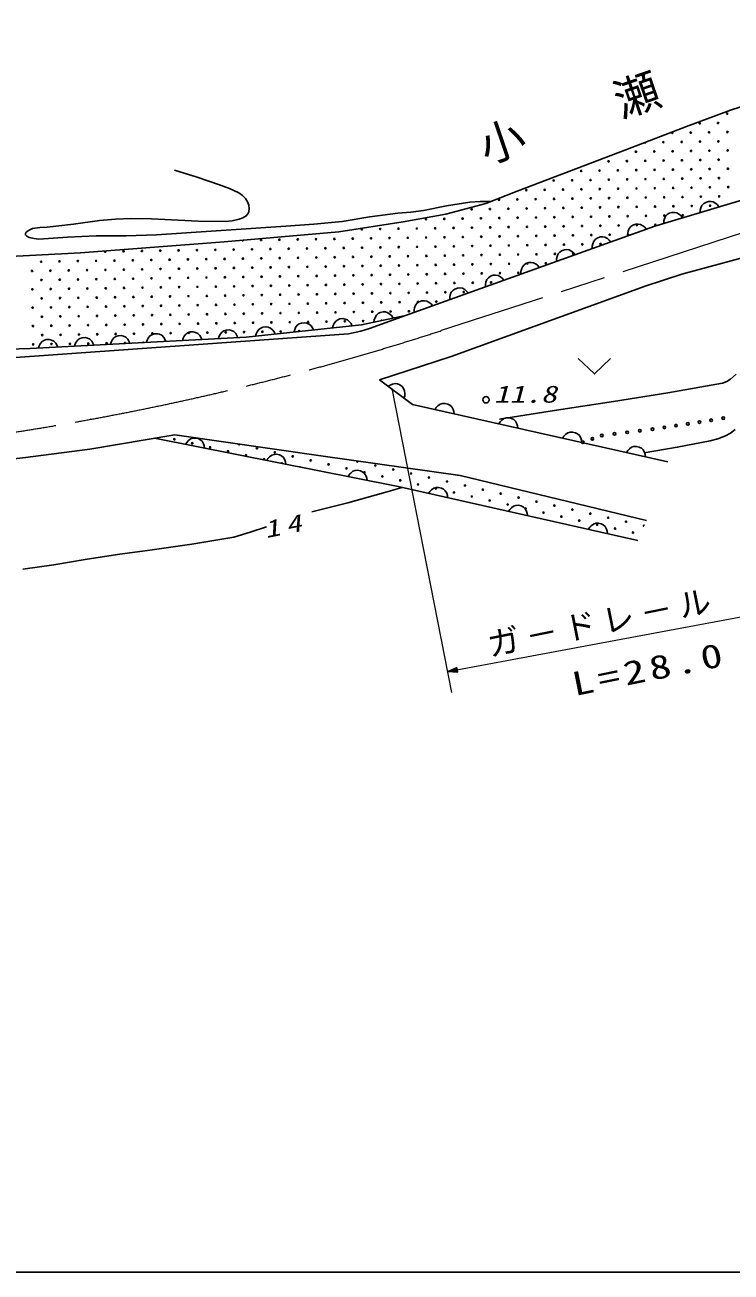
# Model space of a CAD drawing. Units: millimetres, scale not verified. Extents: x 40000 to 680000, y 20000 to 380000.
# Drawn here: x 111763 to 166182, y 205000 to 301089 of the extents above; entities that cross this region are included whole.
import ezdxf
from ezdxf.enums import TextEntityAlignment as Align

# ---------------------------------------------------------------- set-up
doc = ezdxf.new("R2010")
doc.units = ezdxf.units.MM
doc.header["$LTSCALE"] = 1000
doc.linetypes.add('CHAIN', pattern=[18.5, 12, -1.5, 3.5, -1.5])
for name, color, linetype, lineweight in [('M-BGD', 7, 'Continuous', 25), ('M-BGD-HTXT', 7, 'Continuous', 13), ('M-BMK', 2, 'CHAIN', 13), ('M-TTL-BAND', 7, 'Continuous', 25)]:
    doc.layers.add(name, color=color, linetype=linetype, lineweight=lineweight)
doc.layers.add('M-BMK-SRVR', color=7, linetype='Continuous')
doc.styles.add('ＭＳ ゴシック', font='')
doc.styles.get('ＭＳ ゴシック').set_extended_font_data('MS Gothic')

# ---------------------------------------------------------------- blocks, each defined once
blk = doc.blocks.new('BUHIN1')
at = {"color": 7, "linetype": 'Continuous', "lineweight": 25}
blk.add_lwpolyline([(-335, 671), (-154, 694), (17, 679), (228, 625), (382, 518), (508, 384), (612, 176), (644, -5), (637, -193), (555, -398), (464, -543), (335, -671)], dxfattribs=at)
blk = doc.blocks.new('BUHIN2')
at = {"color": 7, "linetype": 'Continuous', "lineweight": 25}
blk.add_lwpolyline([(-352, 663), (-171, 690), (0, 679), (213, 631), (370, 527), (499, 396), (608, 191), (644, 11), (642, -177), (565, -384), (478, -532), (352, -663)], dxfattribs=at)
blk = doc.blocks.new('BUHIN6')
at = {"color": 7, "linetype": 'Continuous', "lineweight": 25}
blk.add_lwpolyline([(-335, 671), (-154, 694), (17, 679), (228, 626), (382, 518), (508, 384), (612, 176), (644, -5), (637, -193), (555, -398), (464, -543), (335, -671)], dxfattribs=at)
blk = doc.blocks.new('BUHIN17')
at = {"color": 7, "linetype": 'Continuous', "lineweight": 25}
blk.add_lwpolyline([(-620, 421), (-474, 530), (-317, 601), (-107, 657), (81, 639), (256, 583), (448, 453), (564, 310), (650, 143), (679, -76), (671, -247), (620, -421)], dxfattribs=at)
blk = doc.blocks.new('BUHIN18')
at = {"color": 7, "linetype": 'Continuous', "lineweight": 25}
blk.add_lwpolyline([(-642, 387), (-502, 504), (-349, 583), (-142, 651), (46, 642), (224, 596), (423, 476), (547, 340), (642, 178), (682, -39), (683, -211), (642, -387)], dxfattribs=at)
blk = doc.blocks.new('BUHIN20')
at = {"color": 7, "linetype": 'Continuous', "lineweight": 25}
blk.add_lwpolyline([(-533, 528), (-369, 608), (-202, 649), (15, 666), (196, 613), (358, 527), (523, 363), (612, 202), (665, 22), (653, -198), (614, -366), (533, -528)], dxfattribs=at)
blk = doc.blocks.new('BUHIN21')
at = {"color": 7, "linetype": 'Continuous', "lineweight": 25}
blk.add_lwpolyline([(-504, 555), (-336, 627), (-167, 658), (51, 664), (228, 602), (385, 507), (542, 335), (621, 169), (666, -14), (642, -233), (594, -398), (504, -555)], dxfattribs=at)
blk = doc.blocks.new('BUHIN75')
at = {"color": 7, "linetype": 'Continuous', "lineweight": 25}
blk.add_circle((0, 0), 99.5, dxfattribs=at)
blk = doc.blocks.new('BUHIN77')
at = {"color": 7, "linetype": 'Continuous', "lineweight": 25}
blk.add_circle((0, 0), 99.5, dxfattribs=at)
blk = doc.blocks.new('BUHIN79')
at = {"color": 7, "linetype": 'Continuous', "lineweight": 25}
blk.add_circle((0, 0), 99.5, dxfattribs=at)
blk = doc.blocks.new('BUHIN81')
at = {"color": 7, "linetype": 'Continuous', "lineweight": 25}
blk.add_circle((0, 0), 99.5, dxfattribs=at)
blk = doc.blocks.new('BUHIN93')
at = {"color": 7, "linetype": 'Continuous', "lineweight": 25}
blk.add_lwpolyline([(-329, 1344), (-455, -371), (1250, -594)], dxfattribs=at)
blk = doc.blocks.new('BUHIN189')
at = {"color": 3, "linetype": 'Continuous', "lineweight": 25}
blk.add_circle((0, 0), 249, dxfattribs=at)

msp = doc.modelspace()

# ---------------------------------------------------------------- linework, layer by layer
at = {"layer": 'M-BGD'}
for p, q in [((166140, 294535), (168653, 295327)), ((162743, 293266), (166140, 294535)), ((158200, 291518), (162743, 293266)), ((153150, 289595), (158200, 291518)), ((179944, 291461), (160307, 285597)), ((149689, 288288), (153150, 289595)), ((147280, 287339), (149689, 288288)), ((144192, 286519), (147280, 287339)), ((140911, 285929), (144192, 286519)), ((135964, 285160), (140911, 285929)), ((160307, 285597), (141090, 278713)), ((127116, 284366), (135964, 285160)), ((162397, 281878), (172341, 284595)), ((109630, 283187), (116038, 283520)), ((116038, 283520), (127116, 284366)), ((159570, 280970), (162397, 281878)), ((144612, 275536), (159570, 280970)), ((141090, 278713), (137704, 277987)), ((138309, 277691), (141090, 278713)), ((137704, 277987), (128808, 277038)), ((96948, 274459), (136699, 277282)), ((128808, 277038), (112160, 276149)), ((136699, 277282), (137644, 277486)), ((137644, 277486), (138309, 277691)), ((112160, 276149), (100180, 275793)), ((139094, 273743), (144612, 275536)), ((141644, 271839), (139094, 273743)), ((161317, 267434), (141644, 271839)), ((116753, 268401), (123326, 269513)), ((140528, 265515), (121743, 269245)), ((123326, 269513), (134745, 267858)), ((111802, 267769), (116753, 268401)), ((103986, 266831), (111802, 267769)), ((134745, 267858), (145296, 266374)), ((145296, 266374), (159654, 262898)), ((159003, 261375), (140528, 265515))]:
    msp.add_line(p, q, dxfattribs=at)
for points in [[(123279, 289898), (125037, 289366), (126769, 288779), (127517, 288494), (128244, 288153), (128520, 287956), (128765, 287706), (128916, 287469), (129020, 287191), (129054, 286945), (129027, 286697), (128950, 286524), (128816, 286376), (128565, 286225), (128272, 286121), (127722, 286002), (127191, 285948), (125123, 285980), (123061, 286071), (121510, 286150), (119958, 286169), (118740, 286126), (117517, 286022), (115499, 285730), (113473, 285497), (112907, 285485), (112339, 285410), (112086, 285289), (111866, 285115), (111796, 285009), (111795, 284910), (111900, 284805), (112082, 284723), (112485, 284622), (112834, 284592), (115036, 284741), (117248, 284829), (119576, 284849), (121914, 284928), (126887, 285249), (131869, 285583), (134040, 285739), (136205, 285955), (138353, 286298), (140508, 286582), (141495, 286658), (142483, 286794), (144260, 287144), (146044, 287434), (146839, 287475), (147637, 287480)], [(138664, 278193), (138686, 278374), (138743, 278536), (138848, 278727), (138991, 278850), (139152, 278938), (139379, 278987), (139563, 278972), (139743, 278919), (139920, 278788), (140039, 278664), (140130, 278507)], [(166563, 274192), (166137, 273807), (165844, 273624), (165515, 273491), (161310, 272753), (157113, 272078), (152728, 271404), (148348, 270710)], [(139768, 273240), (139919, 273342), (140079, 273406), (140292, 273452), (140478, 273426), (140650, 273362), (140836, 273223), (140946, 273076), (141025, 272905), (141043, 272685), (141028, 272514), (140969, 272342)], [(159487, 268127), (162035, 268550), (164573, 269033), (165168, 269198), (165752, 269423), (166144, 269645), (166504, 269919)], [(133877, 263570), (136642, 264274), (139404, 265041), (140105, 265244), (140815, 265451)], [(111594, 259157), (113998, 259493), (116402, 259889), (118887, 260280), (121388, 260612), (124623, 261086), (127858, 261622), (129130, 262002), (130388, 262410)]]:
    msp.add_lwpolyline(points, dxfattribs=at)
for centre, radius in [((165879, 294251), 49.8), ((163768, 293512), 49.8), ((165182, 293533), 49.8), ((161658, 292773), 49.8), ((162375, 292077), 49.8), ((163072, 292794), 49.8), ((163789, 292098), 49.8), ((164486, 292816), 49.8), ((165203, 292119), 49.8), ((165900, 292837), 49.8), ((158851, 291317), 49.8), ((160265, 291338), 49.8), ((160961, 292056), 49.8), ((161679, 291359), 49.8), ((163093, 291380), 49.8), ((164507, 291402), 49.8), ((165921, 291423), 49.8), ((156740, 290578), 49.8), ((158154, 290599), 49.8), ((159568, 290620), 49.8), ((160982, 290642), 49.8), ((162396, 290663), 49.8), ((163810, 290684), 49.8), ((165225, 290705), 49.8), ((154630, 289839), 49.8), ((156044, 289860), 49.8), ((157458, 289882), 49.8), ((158175, 289185), 49.8), ((158872, 289903), 49.8), ((159590, 289206), 49.8), ((160286, 289924), 49.8), ((161004, 289228), 49.8), ((161700, 289945), 49.8), ((162418, 289249), 49.8), ((163114, 289966), 49.8), ((163832, 289270), 49.8), ((164528, 289988), 49.8), ((165246, 289291), 49.8), ((165942, 290009), 49.8), ((150409, 288361), 49.8), ((151823, 288383), 49.8), ((152519, 289100), 49.8), ((153237, 288404), 49.8), ((153933, 289121), 49.8), ((154651, 288425), 49.8), ((155347, 289143), 49.8), ((156065, 288446), 49.8), ((156761, 289164), 49.8), ((157479, 288467), 49.8), ((158893, 288489), 49.8), ((160307, 288510), 49.8), ((161721, 288531), 49.8), ((163135, 288552), 49.8), ((164549, 288574), 49.8), ((165963, 288595), 49.8), ((148298, 287623), 49.8), ((149712, 287644), 49.8), ((151126, 287665), 49.8), ((152540, 287686), 49.8), ((153955, 287707), 49.8), ((155369, 287729), 49.8), ((156783, 287750), 49.8), ((158197, 287771), 49.8), ((159611, 287792), 49.8), ((161025, 287813), 49.8), ((162439, 287835), 49.8), ((163853, 287856), 49.8), ((165267, 287877), 49.8), ((146188, 286884), 49.8), ((147602, 286905), 49.8), ((149016, 286926), 49.8), ((150430, 286947), 49.8), ((151844, 286969), 49.8), ((153258, 286990), 49.8), ((154672, 287011), 49.8), ((155390, 286315), 49.8), ((156086, 287032), 49.8), ((156804, 286336), 49.8), ((157500, 287053), 49.8), ((158218, 286357), 49.8), ((158914, 287075), 49.8), ((159632, 286378), 49.8), ((160328, 287096), 49.8), ((161046, 286399), 49.8), ((161742, 287117), 49.8), ((162460, 286421), 49.8), ((163156, 287138), 49.8), ((164571, 287159), 49.8), ((137725, 285342), 49.8), ((139139, 285364), 49.8), ((140553, 285385), 49.8), ((141967, 285406), 49.8), ((142663, 286124), 49.8), ((143381, 285427), 49.8), ((144077, 286145), 49.8), ((144795, 285448), 49.8), ((145491, 286166), 49.8), ((146209, 285470), 49.8), ((146905, 286187), 49.8), ((147623, 285491), 49.8), ((148320, 286208), 49.8), ((149037, 285512), 49.8), ((149734, 286230), 49.8), ((150451, 285533), 49.8), ((151148, 286251), 49.8), ((151865, 285554), 49.8), ((152562, 286272), 49.8), ((153279, 285576), 49.8), ((153976, 286293), 49.8), ((154693, 285597), 49.8), ((156107, 285618), 49.8), ((157521, 285639), 49.8), ((158936, 285661), 49.8), ((160350, 285682), 49.8), ((129958, 284519), 49.8), ((131372, 284540), 49.8), ((132786, 284561), 49.8), ((134200, 284582), 49.8), ((135614, 284603), 49.8), ((137028, 284625), 49.8), ((138442, 284646), 49.8), ((139856, 284667), 49.8), ((141270, 284688), 49.8), ((142685, 284710), 49.8), ((144099, 284731), 49.8), ((145513, 284752), 49.8), ((146927, 284773), 49.8), ((148341, 284794), 49.8), ((149755, 284816), 49.8), ((151169, 284837), 49.8), ((152583, 284858), 49.8), ((153997, 284879), 49.8), ((155411, 284901), 49.8), ((156825, 284922), 49.8), ((158239, 284943), 49.8), ((119363, 283652), 49.8), ((120777, 283674), 49.8), ((122191, 283695), 49.8), ((123605, 283716), 49.8), ((125019, 283737), 49.8), ((126434, 283759), 49.8), ((127848, 283780), 49.8), ((129262, 283801), 49.8), ((130676, 283822), 49.8), ((132090, 283843), 49.8), ((133504, 283865), 49.8), ((134918, 283886), 49.8), ((136332, 283907), 49.8), ((137746, 283928), 49.8), ((139160, 283949), 49.8), ((140574, 283971), 49.8), ((141988, 283992), 49.8), ((143402, 284013), 49.8), ((144816, 284034), 49.8), ((146230, 284056), 49.8), ((147644, 284077), 49.8), ((149058, 284098), 49.8), ((150472, 284119), 49.8), ((151190, 283423), 49.8), ((151886, 284140), 49.8), ((152604, 283444), 49.8), ((153301, 284162), 49.8), ((154018, 283465), 49.8), ((154715, 284183), 49.8), ((156129, 284204), 49.8), ((113011, 282850), 49.8), ((114425, 282871), 49.8), ((115839, 282892), 49.8), ((117253, 282914), 49.8), ((118667, 282935), 49.8), ((120081, 282956), 49.8), ((121495, 282977), 49.8), ((122909, 282998), 49.8), ((124323, 283020), 49.8), ((125737, 283041), 49.8), ((127151, 283062), 49.8), ((128565, 283083), 49.8), ((129979, 283105), 49.8), ((131393, 283126), 49.8), ((132807, 283147), 49.8), ((133525, 282451), 49.8), ((134221, 283168), 49.8), ((134939, 282472), 49.8), ((135635, 283189), 49.8), ((136353, 282493), 49.8), ((137050, 283211), 49.8), ((137767, 282514), 49.8), ((138464, 283232), 49.8), ((139181, 282535), 49.8), ((139878, 283253), 49.8), ((140595, 282557), 49.8), ((141292, 283274), 49.8), ((142009, 282578), 49.8), ((142706, 283295), 49.8), ((143423, 282599), 49.8), ((144120, 283317), 49.8), ((144837, 282620), 49.8), ((145534, 283338), 49.8), ((146251, 282642), 49.8), ((146948, 283359), 49.8), ((147666, 282663), 49.8), ((148362, 283380), 49.8), ((149080, 282684), 49.8), ((149776, 283402), 49.8), ((150494, 282705), 49.8), ((151908, 282726), 49.8), ((112314, 282132), 49.8), ((113728, 282154), 49.8), ((115142, 282175), 49.8), ((116556, 282196), 49.8), ((117274, 281500), 49.8), ((117970, 282217), 49.8), ((118688, 281521), 49.8), ((119384, 282238), 49.8), ((120102, 281542), 49.8), ((120799, 282260), 49.8), ((121516, 281563), 49.8), ((122213, 282281), 49.8), ((122930, 281584), 49.8), ((123627, 282302), 49.8), ((124344, 281606), 49.8), ((125041, 282323), 49.8), ((125758, 281627), 49.8), ((126455, 282344), 49.8), ((127172, 281648), 49.8), ((127869, 282366), 49.8), ((128586, 281669), 49.8), ((129283, 282387), 49.8), ((130000, 281690), 49.8), ((130697, 282408), 49.8), ((131415, 281712), 49.8), ((132111, 282429), 49.8), ((132829, 281733), 49.8), ((134243, 281754), 49.8), ((135657, 281775), 49.8), ((137071, 281797), 49.8), ((138485, 281818), 49.8), ((139899, 281839), 49.8), ((141313, 281860), 49.8), ((142727, 281881), 49.8), ((144141, 281903), 49.8), ((145555, 281924), 49.8), ((146969, 281945), 49.8), ((148383, 281966), 49.8), ((149797, 281988), 49.8), ((112335, 280718), 49.8), ((113032, 281436), 49.8), ((113749, 280739), 49.8), ((114446, 281457), 49.8), ((115164, 280761), 49.8), ((115860, 281478), 49.8), ((116578, 280782), 49.8), ((117992, 280803), 49.8), ((119406, 280824), 49.8), ((120820, 280846), 49.8), ((122234, 280867), 49.8), ((123648, 280888), 49.8), ((125062, 280909), 49.8), ((126476, 280930), 49.8), ((127890, 280952), 49.8), ((129304, 280973), 49.8), ((130718, 280994), 49.8), ((132132, 281015), 49.8), ((133546, 281037), 49.8), ((134960, 281058), 49.8), ((136374, 281079), 49.8), ((137788, 281100), 49.8), ((139202, 281121), 49.8), ((140616, 281143), 49.8), ((142031, 281164), 49.8), ((143445, 281185), 49.8), ((144859, 281206), 49.8), ((146273, 281227), 49.8), ((147687, 281249), 49.8), ((113053, 280022), 49.8), ((114467, 280043), 49.8), ((115881, 280064), 49.8), ((117295, 280085), 49.8), ((118709, 280107), 49.8), ((120123, 280128), 49.8), ((121537, 280149), 49.8), ((122951, 280170), 49.8), ((124365, 280192), 49.8), ((125780, 280213), 49.8), ((127194, 280234), 49.8), ((128608, 280255), 49.8), ((130022, 280276), 49.8), ((130739, 279580), 49.8), ((131436, 280298), 49.8), ((132153, 279601), 49.8), ((132850, 280319), 49.8), ((133567, 279622), 49.8), ((134264, 280340), 49.8), ((134981, 279644), 49.8), ((135678, 280361), 49.8), ((136396, 279665), 49.8), ((137092, 280383), 49.8), ((137810, 279686), 49.8), ((138506, 280404), 49.8), ((139224, 279707), 49.8), ((139920, 280425), 49.8), ((140638, 279729), 49.8), ((141334, 280446), 49.8), ((142052, 279750), 49.8), ((142748, 280467), 49.8), ((143466, 279771), 49.8), ((144162, 280489), 49.8), ((145576, 280510), 49.8), ((112357, 279304), 49.8), ((113074, 278608), 49.8), ((113771, 279325), 49.8), ((114488, 278629), 49.8), ((115185, 279347), 49.8), ((115902, 278650), 49.8), ((116599, 279368), 49.8), ((117316, 278671), 49.8), ((118013, 279389), 49.8), ((118730, 278693), 49.8), ((119427, 279410), 49.8), ((120145, 278714), 49.8), ((120841, 279432), 49.8), ((121559, 278735), 49.8), ((122255, 279453), 49.8), ((122973, 278756), 49.8), ((123669, 279474), 49.8), ((124387, 278778), 49.8), ((125083, 279495), 49.8), ((125801, 278799), 49.8), ((126497, 279516), 49.8), ((127215, 278820), 49.8), ((127911, 279538), 49.8), ((128629, 278841), 49.8), ((129325, 279559), 49.8), ((130043, 278862), 49.8), ((131457, 278884), 49.8), ((132871, 278905), 49.8), ((134285, 278926), 49.8), ((135699, 278947), 49.8), ((137113, 278968), 49.8), ((138527, 278990), 49.8), ((139941, 279011), 49.8), ((141355, 279032), 49.8), ((112378, 277890), 49.8), ((113792, 277911), 49.8), ((115206, 277933), 49.8), ((116620, 277954), 49.8), ((118034, 277975), 49.8), ((119448, 277996), 49.8), ((120862, 278017), 49.8), ((122276, 278039), 49.8), ((123690, 278060), 49.8), ((125104, 278081), 49.8), ((126518, 278102), 49.8), ((127932, 278124), 49.8), ((129346, 278145), 49.8), ((130761, 278166), 49.8), ((132175, 278187), 49.8), ((133589, 278208), 49.8), ((135003, 278230), 49.8), ((136417, 278251), 49.8), ((137831, 278272), 49.8), ((113095, 277194), 49.8), ((114510, 277215), 49.8), ((115924, 277236), 49.8), ((117338, 277257), 49.8), ((118752, 277279), 49.8), ((120166, 277300), 49.8), ((121580, 277321), 49.8), ((122994, 277342), 49.8), ((124408, 277363), 49.8), ((125822, 277385), 49.8), ((127236, 277406), 49.8), ((128650, 277427), 49.8), ((130064, 277448), 49.8), ((131478, 277470), 49.8), ((112399, 276476), 49.8), ((113813, 276497), 49.8), ((115227, 276519), 49.8), ((116641, 276540), 49.8), ((118055, 276561), 49.8), ((160133, 269943), 99.5), ((164654, 270629), 99.5), ((123280, 269167), 49.8), ((156218, 269459), 99.5), ((124660, 268858), 49.8), ((126040, 268549), 49.8), ((127420, 268240), 49.8), ((129645, 268466), 49.8), ((131025, 268157), 49.8), ((128800, 267930), 49.8), ((130180, 267621), 49.8), ((132405, 267847), 49.8), ((133785, 267538), 49.8), ((135165, 267229), 49.8), ((138769, 267146), 49.8), ((136545, 266920), 49.8), ((137925, 266611), 49.8), ((139305, 266301), 49.8), ((140149, 266837), 49.8), ((141529, 266528), 49.8), ((142909, 266218), 49.8), ((140685, 265992), 49.8), ((142065, 265683), 49.8), ((143445, 265374), 49.8), ((144289, 265909), 49.8), ((145669, 265600), 49.8), ((147049, 265291), 49.8), ((144825, 265065), 49.8), ((146205, 264755), 49.8), ((147585, 264446), 49.8), ((148429, 264982), 49.8), ((149809, 264672), 49.8), ((151189, 264363), 49.8), ((148965, 264137), 49.8), ((150345, 263828), 49.8), ((151725, 263519), 49.8), ((152569, 264054), 49.8), ((153949, 263745), 49.8), ((155329, 263436), 49.8), ((153105, 263209), 49.8), ((154485, 262900), 49.8), ((155865, 262591), 49.8), ((156709, 263126), 49.8), ((157245, 262282), 49.8), ((158089, 262817), 49.8), ((158625, 261973), 49.8)]:
    msp.add_circle(centre, radius, dxfattribs=at)
for centre, start, end in [((159547, 292034), 199.00575, 23.09663), ((128544, 284497), 188.96465, 1.30003), ((117949, 283631), 140.56746, 48.16638), ((139245, 278293), 40.47162, 163.72822), ((132892, 277491), 346.299, 205.87824), ((119469, 276582), 303.27044, 242.84712), ((120883, 276603), 16.15847, 169.9591), ((128265, 268775), 145.02228, 18.48596), ((131560, 267312), 330.21905, 187.31626), ((137389, 267455), 133.50441, 30.47952), ((132940, 267003), 10.77424, 146.76107), ((145134, 266445), 243.63638, 280.34755), ((159469, 262508), 47.13983, 266.56113)]:
    msp.add_arc(centre, 49.8, start, end, dxfattribs=at)
at = {"layer": 'M-BGD-HTXT'}
for p, q in [((144665, 249648), (140073, 273077)), ((144348, 251269), (171194, 256274))]:
    msp.add_line(p, q, dxfattribs=at)
for points in [[(144348, 251269), (145119, 251222), (145051, 251590)], [(144499, 251297), (145015, 251526), (145063, 251268)], [(144573, 251310), (144992, 251494), (145030, 251291)], [(144648, 251325), (144970, 251461), (144997, 251313)], [(144722, 251338), (144947, 251428), (144965, 251336)]]:
    msp.add_lwpolyline(points, close=True, dxfattribs=at)
for points in [[(144423, 251283), (145037, 251559), (145096, 251246), (144425, 251283)], [(144928, 251377), (144797, 251352), (144925, 251395), (144932, 251358), (144797, 251352)]]:
    msp.add_lwpolyline(points, dxfattribs=at)
at = {"layer": 'M-BMK'}
msp.add_line((169248, 285785), (143849, 277535), dxfattribs=at)
msp.add_arc((78971, 477262), 210000, 275.00423, 287.99565, dxfattribs=at)
at = {"layer": 'M-TTL-BAND'}
msp.add_line((40000, 205000), (579000, 205000), dxfattribs=at)

# ---------------------------------------------------------------- block references
at = {"layer": 'M-BGD', "rotation": 50.81889}
for name, p in [('BUHIN17', (164515, 286854)), ('BUHIN17', (161709, 286016)), ('BUHIN18', (158934, 285106)), ('BUHIN18', (156189, 284122)), ('BUHIN18', (153444, 283139)), ('BUHIN18', (150698, 282155)), ('BUHIN18', (147953, 281172)), ('BUHIN18', (145208, 280188)), ('BUHIN18', (142463, 279205)), ('BUHIN20', (136221, 277829)), ('BUHIN21', (124646, 276816)), ('BUHIN21', (127420, 276964)), ('BUHIN20', (130290, 277196)), ('BUHIN20', (133256, 277513)), ('BUHIN21', (113547, 276223)), ('BUHIN21', (116322, 276371)), ('BUHIN21', (119097, 276519)), ('BUHIN21', (121871, 276667)), ('BUHIN93', (155653, 274786)), ('BUHIN6', (144103, 271288)), ('BUHIN6', (149021, 270187)), ('BUHIN6', (153940, 269086)), ('BUHIN77', (161037, 270080)), ('BUHIN77', (161941, 270217)), ('BUHIN77', (162845, 270355)), ('BUHIN77', (163750, 270492)), ('BUHIN75', (165582, 270790)), ('BUHIN2', (124874, 268624)), ('BUHIN81', (154765, 268934)), ('BUHIN81', (155492, 269196)), ('BUHIN79', (157197, 269580)), ('BUHIN79', (158176, 269701)), ('BUHIN79', (159154, 269822)), ('BUHIN2', (131135, 267380)), ('BUHIN6', (158858, 267984)), ('BUHIN2', (137397, 266137)), ('BUHIN1', (143607, 264825)), ('BUHIN1', (149765, 263445)), ('BUHIN1', (155924, 262065))]:
    msp.add_blockref(name, p, dxfattribs=at)
at = {"layer": 'M-BMK-SRVR', "rotation": 50.81889}
msp.add_blockref('BUHIN189', (147297, 272212), dxfattribs=at)

# ---------------------------------------------------------------- texts
at = {"layer": 'M-BGD-HTXT', "style": 'ＭＳ ゴシック', "oblique": 15, "width": 1.35}
msp.add_text('11.8', height=1320, dxfattribs=at).set_placement((147898, 271588), align=Align.BOTTOM_LEFT)
at = {"layer": 'M-BGD-HTXT', "attachment_point": 7, "style": 'ＭＳ ゴシック'}
for s, insert, char_height, rotation in [('\\T3.14;小瀬川', (147377, 290058), 2566, 18.9), ('\\T1.39;\\W1.35;\\Q15;14', (130335, 261536), 1320, 11.4), ('\\T1.2;ガ－ドレ－ル', (147632, 252317), 1833, 11.4), ('\\T1.2;\\W1.35;L=28.0', (154125, 249346), 1833, 11.4)]:
    msp.add_mtext(s, dxfattribs=dict(at, insert=insert, char_height=char_height, rotation=rotation))

doc.saveas('drawing.dxf')
